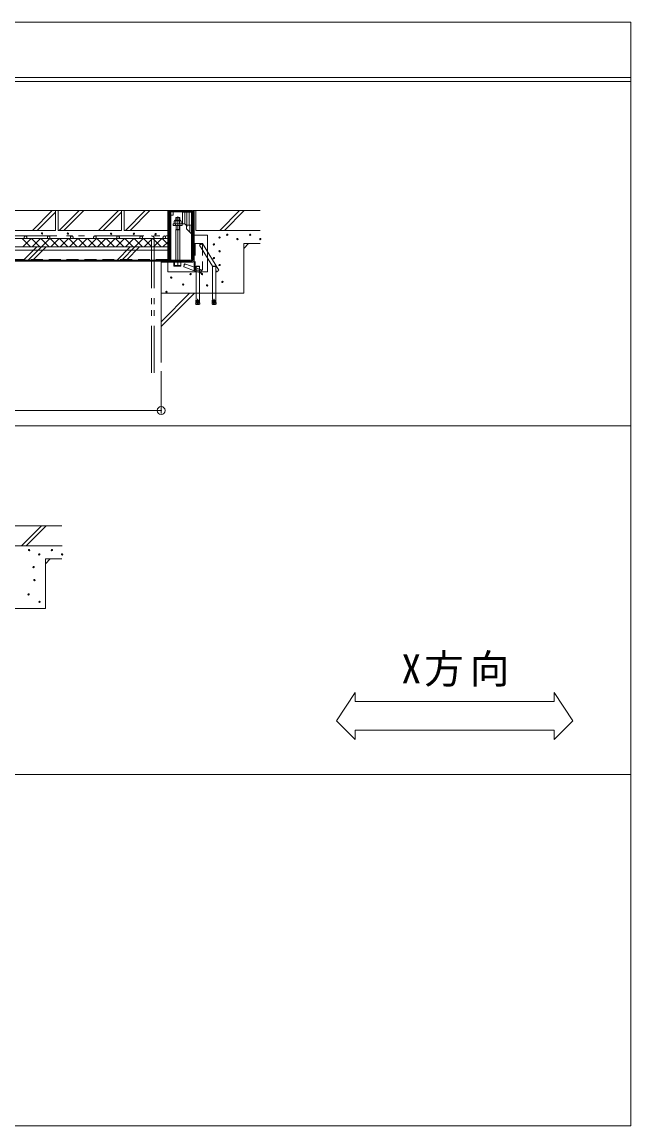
# Model space of a CAD drawing. Units: millimetres at full size; details may follow other scales. Extents: x -6208 to 7808, y -5850 to 5884.
# Drawn here: x 5965 to 7808, y -2226 to 1114 of the extents above; entities that cross this region are included whole.
import ezdxf

# ---------------------------------------------------------------- set-up
doc = ezdxf.new("R2010")
doc.units = ezdxf.units.MM
doc.header["$LTSCALE"] = 30
doc.header["$PDMODE"] = 32
doc.header["$PDSIZE"] = 24
for name, pattern in [('CHAIN1', [8, 5, -1, 1, -1]), ('CHAIN2', [12, 9, -1, 1, -1]), ('DASHED1', [1.8, 1.2, -0.6]), ('DOUBLE_CHAIN1', [8.8, 5, -1, 0.6, -0.6, 0.6, -1])]:
    doc.linetypes.add(name, pattern=pattern)
for name, color, linetype, lineweight in [('4-0', 6, 'Continuous', 5), ('4-2', 3, 'Continuous', 9), ('4-4', 7, 'Continuous', 9), ('4-6', 7, 'DASHED1', 9), ('4-7', 7, 'Continuous', 9), ('E-5', 2, 'Continuous', 9)]:
    doc.layers.add(name, color=color, linetype=linetype, lineweight=lineweight)
doc.styles.add('ＭＳ ゴシック', font='')
doc.styles.get('ＭＳ ゴシック').set_extended_font_data('MS Gothic')

msp = doc.modelspace()

# ---------------------------------------------------------------- linework, layer by layer
at = {"layer": '4-0'}
for p, q in [((5996.79, 483.65), (6056.79, 543.65)), ((6010.93, 483.65), (6066.38, 539.1)), ((6066.38, 543.65), (6066.38, 483.65)), ((6074.38, 543.65), (6074.38, 483.65)), ((6078.08, 483.65), (6138.08, 543.65)), ((6092.22, 483.65), (6152.22, 543.65)), ((6196.79, 483.65), (6256.79, 543.65)), ((6210.93, 483.65), (6266.38, 539.1)), ((6266.38, 543.65), (6266.38, 483.65)), ((6274.38, 543.65), (6274.38, 483.65)), ((6278.08, 483.65), (6338.08, 543.65)), ((6292.22, 483.65), (6352.22, 543.65)), ((6486.38, 543.65), (6686.18, 543.65)), ((6491.38, 483.65), (6491.38, 543.65)), ((6563.81, 483.65), (6623.81, 543.65)), ((6577.96, 483.65), (6637.96, 543.65)), ((6066.38, 483.65), (5874.38, 483.65)), ((6266.38, 483.65), (6074.38, 483.65)), ((6406.38, 483.65), (6274.38, 483.65)), ((6491.38, 483.65), (6686.18, 483.65)), ((6686.38, 483.65), (6586.38, 483.65)), ((6406.38, 458.65), (5058.38, 458.65)), ((5965.59, 458.65), (5990.59, 433.65)), ((5967.55, 433.65), (5992.55, 458.65)), ((5993.88, 458.65), (6018.88, 433.65)), ((5995.83, 433.65), (6020.83, 458.65)), ((6022.16, 458.65), (6047.16, 433.65)), ((6024.12, 433.65), (6049.12, 458.65)), ((6050.45, 458.65), (6075.45, 433.65)), ((6052.4, 433.65), (6077.4, 458.65)), ((6078.73, 458.65), (6103.73, 433.65)), ((6080.69, 433.65), (6105.69, 458.65)), ((6107.02, 458.65), (6132.02, 433.65)), ((6108.97, 433.65), (6133.97, 458.65)), ((6135.3, 458.65), (6160.3, 433.65)), ((6137.26, 433.65), (6162.26, 458.65)), ((6163.58, 458.65), (6188.58, 433.65)), ((6165.54, 433.65), (6190.54, 458.65)), ((6191.87, 458.65), (6216.87, 433.65)), ((6193.82, 433.65), (6218.82, 458.65)), ((6220.15, 458.65), (6245.15, 433.65)), ((6222.11, 433.65), (6247.11, 458.65)), ((6248.44, 458.65), (6273.44, 433.65)), ((6250.39, 433.65), (6275.39, 458.65)), ((6276.72, 458.65), (6301.72, 433.65)), ((6278.68, 433.65), (6303.68, 458.65)), ((6305.01, 458.65), (6330.01, 433.65)), ((6306.96, 433.65), (6331.96, 458.65)), ((6333.29, 458.65), (6358.29, 433.65)), ((6335.25, 433.65), (6360.25, 458.65)), ((6361.57, 458.65), (6386.57, 433.65)), ((6363.53, 433.65), (6388.53, 458.65)), ((6389.86, 458.65), (6406.38, 442.12)), ((6391.81, 433.65), (6406.38, 448.21)), ((6636.38, 443.65), (6686.18, 443.65)), ((6636.38, 293.65), (6636.38, 443.65)), ((6636.38, 429.11), (6650.91, 443.65)), ((6406.38, 433.65), (5058.38, 433.65)), ((5969.98, 393.65), (6009.98, 433.65)), ((5984.12, 393.65), (6024.12, 433.65)), ((5998.26, 393.65), (6038.26, 433.65)), ((6252.82, 393.65), (6292.82, 433.65)), ((6266.96, 393.65), (6306.96, 433.65)), ((6281.1, 393.65), (6321.1, 433.65)), ((6386.38, 387.15), (6386.38, 83.46)), ((6386.38, 193.26), (6486.77, 293.65)), ((6386.38, 207.4), (6472.63, 293.65)), ((6636.38, 293.65), (6386.81, 293.65)), ((5886.38, -410.32), (6086.18, -410.32)), ((5963.81, -470.32), (6023.81, -410.32)), ((5977.96, -470.32), (6037.96, -410.32)), ((5891.38, -470.32), (6086.18, -470.32)), ((6086.38, -470.32), (5986.38, -470.32)), ((6036.38, -510.32), (6086.18, -510.32)), ((6036.38, -660.32), (6036.38, -510.32)), ((6036.38, -524.85), (6050.91, -510.32)), ((6036.38, -660.32), (5786.81, -660.32))]:
    msp.add_line(p, q, dxfattribs=at)
for centre in [(6025.74, 474.49), (6104.11, 474.03), (6234.7, 473.44), (6303.9, 473.44), (6369.37, 472.28), (6586.45, 470.3), (6655.65, 470.3), (6545.96, 441.31), (6563.24, 462.12), (6617.29, 457.5), (6686.49, 457.5), (6545.96, 399.68), (6563.24, 420.5), (6563.24, 378.87), (6417.11, 340.68), (6452.98, 319.65), (6525.36, 317.17), (6571.76, 327.69), (6402.26, 297.68), (5986.45, -483.67), (6017.29, -496.46), (6055.65, -483.67), (6086.49, -496.46), (6000.36, -534.94), (6002.83, -574.12), (5985.24, -617.76), (6018.65, -640.03)]:
    msp.add_circle(centre, 2, dxfattribs=at)
at = {"layer": '4-0', "color": 7, "linetype": 'DOUBLE_CHAIN1', "lineweight": 9}
for centre in [(5975.88, 462.65), (6045.88, 462.65), (6115.88, 462.65), (6185.88, 462.65), (6255.88, 462.65), (6325.88, 462.65), (6395.88, 462.65)]:
    msp.add_circle(centre, 4, dxfattribs=at)
at = {"layer": '4-2'}
for p, q in [((6481.38, 543.65), (5055.38, 543.65)), ((6475.38, 393.65), (5061.38, 393.65)), ((6475.38, 390.65), (5061.38, 390.65)), ((6346.38, 393.65), (6346.38, 390.65)), ((6376.38, 393.65), (6376.38, 390.65))]:
    msp.add_line(p, q, dxfattribs=at)
at = {"layer": '4-4'}
for p, q in [((6386.38, -70.38), (6386.38, 57.31)), ((5136.38, -61.38), (6386.38, -61.38))]:
    msp.add_line(p, q, dxfattribs=at)
msp.add_point((6386.38, -61.38), dxfattribs=at)
at = {"layer": '4-6', "linetype": 'DOUBLE_CHAIN1'}
for p, q in [((5128.38, 466.65), (6406.38, 466.65)), ((6357.38, 458.65), (6357.38, 52.18)), ((6365.38, 458.65), (6365.38, 52.18))]:
    msp.add_line(p, q, dxfattribs=at)
msp.add_arc((6357.38, 458.65), 8, 0, 90, dxfattribs=at)
at = {"layer": '4-7', "color": 3}
for p, q in [((6406.38, 393.65), (6406.38, 543.65)), ((6409.38, 393.65), (6409.38, 543.65)), ((6478.38, 396.65), (6478.38, 543.65)), ((6481.38, 396.65), (6481.38, 543.65)), ((6481.38, 473.65), (6478.38, 473.65)), ((6425.38, 393.65), (6425.38, 390.65))]:
    msp.add_line(p, q, dxfattribs=at)
at = {"layer": '4-7', "color": 6, "lineweight": 5}
for p, q in [((6409.88, 542.65), (6477.88, 542.65)), ((6450.84, 539.65), (6477.88, 539.65)), ((6477.88, 542.65), (6477.88, 539.65)), ((6437.38, 390.65), (6476.38, 390.65)), ((6437.38, 390.15), (6437.38, 390.64)), ((6437.38, 390.15), (6476.38, 390.15)), ((6476.38, 390.15), (6476.38, 390.65))]:
    msp.add_line(p, q, dxfattribs=at)
at = {"layer": '4-7'}
for p, q in [((6412.38, 539.65), (6415.38, 539.65)), ((6412.38, 539.65), (6412.38, 393.65)), ((6415.38, 539.65), (6415.38, 393.65)), ((6422.88, 539.65), (6422.88, 529.65)), ((6422.88, 539.65), (6477.88, 539.65)), ((6477.88, 538.2), (6477.88, 539.65)), ((6409.88, 529.65), (6412.38, 529.65)), ((6411.38, 519.65), (6412.38, 519.65)), ((6415.38, 529.65), (6422.88, 529.65)), ((6473.38, 499.15), (6473.38, 478.65)), ((6542.18, 375.08), (6502.8, 438.58)), ((6561.22, 363.36), (6511.3, 443.85)), ((6412.38, 393.65), (6430.38, 393.65)), ((6491.99, 359.52), (6454.52, 373.3)), ((6491.99, 370.17), (6457.97, 382.69)), ((6491.99, 374.43), (6492.99, 375.43)), ((6501.99, 374.43), (6491.99, 374.43)), ((6491.99, 293.65), (6491.99, 374.43)), ((6500.99, 375.43), (6492.99, 375.43)), ((6501.99, 374.43), (6500.99, 375.43)), ((6501.99, 374.43), (6501.99, 293.65)), ((6541.53, 374.43), (6542.53, 375.43)), ((6541.53, 374.43), (6544.43, 374.43)), ((6541.53, 374.43), (6541.53, 293.65)), ((6542.53, 375.43), (6550.53, 375.43)), ((6551.53, 374.43), (6551.53, 362.97)), ((6508.72, 364.02), (6501.99, 366.49)), ((6505.27, 354.63), (6501.99, 355.84)), ((6551.53, 362.97), (6551.53, 293.65)), ((6552.72, 358.09), (6551.53, 360))]:
    msp.add_line(p, q, dxfattribs=at)
at = {"layer": '4-7', "color": 6, "linetype": 'DASHED1', "lineweight": 5}
for p, q in [((6440.88, 542.65), (6440.88, 539.65)), ((6446.88, 542.65), (6446.88, 539.65))]:
    msp.add_line(p, q, dxfattribs=at)
at = {"layer": '4-7', "color": 2}
for p, q in [((6450.68, 503.65), (6450.68, 537.79)), ((6457.61, 503.65), (6457.61, 537.79)), ((6471.45, 500.5), (6471.45, 537.79)), ((6478.38, 500.5), (6478.38, 537.79)), ((6483.38, 543.65), (6486.38, 543.65)), ((6483.38, 393.15), (6483.38, 543.65)), ((6486.38, 393.15), (6486.38, 543.65)), ((6422.38, 503.65), (6422.38, 498.65)), ((6422.38, 503.65), (6450.38, 503.65)), ((6450.38, 498.65), (6450.38, 503.65)), ((6422.38, 498.65), (6450.38, 498.65)), ((6474.92, 499.15), (6462.88, 499.15)), ((6483.38, 468.65), (6486.38, 468.65)), ((6386.38, 390.15), (6386.38, 387.15)), ((6480.38, 390.15), (6386.38, 390.15)), ((6480.38, 387.15), (6386.38, 387.15))]:
    msp.add_line(p, q, dxfattribs=at)
at = {"layer": '4-7', "color": 2, "linetype": 'CHAIN2'}
msp.add_line((6464.53, 493.93), (6464.53, 544.36), dxfattribs=at)
at = {"layer": '4-7', "linetype": 'DASHED1'}
for p, q in [((6412.38, 532.65), (6415.38, 532.65)), ((6412.38, 519.15), (6415.38, 519.15)), ((6486.38, 443.65), (6486.38, 363.65)), ((6511.38, 443.65), (6486.38, 443.65)), ((6489.38, 443.65), (6489.38, 363.65)), ((6511.38, 443.65), (6511.38, 363.65)), ((6501.99, 366.49), (6491.99, 370.17)), ((6486.38, 363.65), (6511.38, 363.65)), ((6501.99, 355.84), (6491.99, 359.52)), ((6491.31, 267.86), (6491.11, 265.61)), ((6491.31, 267.86), (6495.79, 267.46)), ((6491.57, 270.84), (6491.37, 268.6)), ((6491.51, 267.84), (6491.37, 268.6)), ((6491.37, 268.6), (6495.86, 268.2)), ((6491.57, 270.84), (6496.05, 270.45)), ((6491.77, 270.83), (6491.64, 271.59)), ((6491.99, 293.65), (6491.99, 275.63)), ((6496.49, 275.43), (6495.17, 260.49)), ((6497.49, 275.43), (6496.49, 275.43)), ((6497.49, 275.43), (6498.81, 260.49)), ((6502.42, 270.84), (6497.93, 270.45)), ((6502.61, 268.6), (6498.13, 268.2)), ((6502.68, 267.86), (6498.2, 267.46)), ((6501.99, 293.65), (6501.99, 275.63)), ((6502.22, 270.83), (6502.35, 271.59)), ((6502.42, 270.84), (6502.61, 268.6)), ((6502.48, 267.84), (6502.61, 268.6)), ((6502.68, 267.86), (6502.88, 265.61)), ((6540.85, 267.86), (6540.65, 265.61)), ((6540.85, 267.86), (6545.33, 267.46)), ((6541.11, 270.84), (6540.91, 268.6)), ((6540.91, 268.6), (6545.4, 268.2)), ((6541.05, 267.84), (6540.91, 268.6)), ((6541.11, 270.84), (6545.59, 270.45)), ((6541.53, 275.63), (6541.18, 271.59)), ((6541.18, 271.59), (6545.66, 271.19)), ((6541.31, 270.83), (6541.18, 271.59)), ((6541.53, 293.65), (6541.53, 275.63)), ((6546.03, 275.43), (6544.71, 260.49)), ((6547.03, 275.43), (6546.03, 275.43)), ((6547.03, 275.43), (6548.35, 260.49)), ((6551.89, 271.59), (6547.41, 271.19)), ((6551.96, 270.84), (6547.47, 270.45)), ((6552.16, 268.6), (6547.67, 268.2)), ((6552.22, 267.86), (6547.74, 267.46)), ((6551.53, 293.65), (6551.53, 275.63)), ((6551.53, 275.63), (6551.89, 271.59)), ((6551.76, 270.83), (6551.89, 271.59)), ((6551.96, 270.84), (6552.16, 268.6)), ((6552.02, 267.84), (6552.16, 268.6)), ((6552.22, 267.86), (6552.42, 265.61)), ((6491.24, 264.85), (6491.11, 265.61)), ((6491.11, 265.61), (6495.59, 265.22)), ((6492.24, 260.28), (6492.24, 259.88)), ((6501.74, 260.28), (6492.24, 260.28)), ((6501.74, 259.88), (6492.24, 259.88)), ((6493.04, 260.68), (6493.04, 260.28)), ((6499.52, 259.28), (6494.46, 259.28)), ((6495.55, 264.78), (6498.43, 264.78)), ((6502.88, 265.61), (6498.4, 265.22)), ((6500.94, 260.68), (6500.94, 260.28)), ((6501.74, 260.28), (6501.74, 259.88)), ((6502.75, 264.85), (6502.88, 265.61)), ((6540.58, 264.87), (6540.23, 260.88)), ((6540.23, 260.88), (6544.71, 260.49)), ((6545.07, 264.47), (6540.58, 264.87)), ((6540.65, 265.61), (6545.13, 265.22)), ((6540.78, 264.85), (6540.65, 265.61)), ((6551.28, 260.28), (6541.78, 260.28)), ((6541.78, 260.28), (6541.78, 259.88)), ((6551.28, 259.88), (6541.78, 259.88)), ((6542.58, 260.68), (6542.58, 260.28)), ((6549.06, 259.28), (6544, 259.28)), ((6545.09, 264.78), (6547.97, 264.78)), ((6552.42, 265.61), (6547.94, 265.22)), ((6548.35, 260.49), (6552.84, 260.88)), ((6550.48, 260.68), (6550.48, 260.28)), ((6551.28, 260.28), (6551.28, 259.88)), ((6552.29, 264.85), (6552.42, 265.61))]:
    msp.add_line(p, q, dxfattribs=at)
at = {"layer": '4-7', "color": 5, "lineweight": 5}
for p, q in [((6425.43, 511.8), (6425.43, 503.65)), ((6447.33, 503.65), (6425.43, 503.65)), ((6444.59, 512.65), (6428.17, 512.65)), ((6443.83, 514.25), (6428.93, 514.25)), ((6430.91, 511.8), (6430.91, 503.65)), ((6441.86, 511.8), (6441.86, 503.65)), ((6447.33, 511.8), (6447.33, 503.65)), ((6406.38, 423.65), (5068.38, 423.65))]:
    msp.add_line(p, q, dxfattribs=at)
at = {"layer": '4-7', "color": 2, "linetype": 'DASHED1'}
for p, q in [((6429.88, 498.65), (6429.88, 503.65)), ((6442.88, 498.65), (6442.88, 503.65))]:
    msp.add_line(p, q, dxfattribs=at)
at = {"layer": '4-7', "color": 4}
for p, q in [((6431.33, 522.15), (6430.38, 521.2)), ((6430.38, 521.2), (6442.38, 521.2)), ((6430.38, 514.25), (6430.38, 521.2)), ((6431.33, 522.15), (6441.44, 522.15)), ((6431.33, 514.25), (6431.33, 522.15)), ((6442.38, 521.2), (6441.44, 522.15)), ((6441.44, 514.25), (6441.44, 522.15)), ((6442.38, 514.25), (6442.38, 521.2)), ((6431.33, 486.15), (6430.38, 485.2)), ((6430.38, 485.2), (6442.38, 485.2)), ((6430.38, 387.15), (6430.38, 485.2)), ((6431.33, 486.15), (6431.33, 498.65)), ((6441.44, 486.15), (6431.33, 486.15)), ((6441.44, 486.15), (6441.44, 498.65)), ((6441.44, 486.15), (6442.38, 485.2)), ((6442.38, 387.15), (6442.38, 485.2)), ((6426.9, 377.15), (6426.9, 387.15))]:
    msp.add_line(p, q, dxfattribs=at)
at = {"layer": '4-7', "color": 4, "linetype": 'CHAIN1'}
msp.add_line((6436.38, 375.29), (6436.38, 529.88), dxfattribs=at)
at = {"layer": '4-7', "color": 1, "lineweight": 5}
for p, q in [((6458.38, 503.65), (6463.38, 498.65)), ((6442.38, 498.65), (6450.38, 498.65)), ((6442.38, 387.15), (6442.38, 498.65)), ((6463.38, 498.65), (6463.38, 488.65)), ((6480.38, 471.65), (6463.38, 488.65)), ((6483.38, 471.65), (6480.38, 471.65)), ((6483.38, 471.65), (6483.38, 468.65)), ((6483.38, 468.65), (6526.38, 468.65)), ((6526.38, 358.65), (6526.38, 468.65)), ((6426.38, 387.15), (6406.38, 387.15)), ((6406.38, 387.15), (6406.38, 358.65)), ((6424.38, 387.15), (6424.38, 375.15)), ((6446.38, 375.15), (6424.38, 375.15)), ((6442.38, 387.15), (6446.38, 387.15)), ((6446.38, 375.15), (6446.38, 387.15)), ((6491.99, 358.65), (6406.38, 358.65)), ((6526.38, 358.65), (6507.19, 358.65))]:
    msp.add_line(p, q, dxfattribs=at)
at = {"layer": '4-7', "color": 5, "linetype": 'DASHED1', "lineweight": 5}
msp.add_line((6406.38, 395.95), (5123.38, 395.95), dxfattribs=at)
at = {"layer": '4-7', "color": 2, "linetype": 'CHAIN1'}
msp.add_line((6436.38, 384.04), (6436.38, 393.26), dxfattribs=at)
at = {"layer": '4-7', "color": 1, "linetype": 'DASHED1', "lineweight": 5}
msp.add_line((6507.19, 358.65), (6491.99, 358.65), dxfattribs=at)
at = {"layer": '4-7', "color": 6, "lineweight": 5}
msp.add_lwpolyline([(6409.88, 542.65), (6409.88, 539.65), (6450.84, 539.65)], dxfattribs=at)
at = {"layer": '4-7', "color": 2}
msp.add_lwpolyline([(6474.92, 539.15), (6473.38, 539.15), (6454.15, 539.15)], dxfattribs=at)
at = {"layer": '4-7'}
for points in [[(6409.88, 529.65), (6409.88, 521.15), (6411.38, 519.65)], [(6544.43, 374.43), (6551.53, 374.43), (6550.53, 375.43)]]:
    msp.add_lwpolyline(points, dxfattribs=at)
at = {"layer": '4-7', "color": 1, "lineweight": 5}
msp.add_lwpolyline([(6458.38, 503.65), (6450.38, 503.65), (6450.38, 498.65)], dxfattribs=at)
at = {"layer": '4-7', "color": 4}
msp.add_lwpolyline([(6426.9, 377.15), (6445.9, 377.15), (6445.9, 387.15)], dxfattribs=at)
at = {"layer": '4-7', "linetype": 'DASHED1'}
for points in [[(6491.99, 275.63), (6491.64, 271.59), (6496.12, 271.19)], [(6501.99, 275.63), (6502.35, 271.59), (6497.87, 271.19)], [(6495.53, 264.47), (6491.04, 264.87), (6490.69, 260.88), (6495.17, 260.49)], [(6498.46, 264.47), (6502.94, 264.87), (6503.3, 260.88), (6498.81, 260.49)], [(6548, 264.47), (6552.48, 264.87), (6552.84, 260.88)]]:
    msp.add_lwpolyline(points, dxfattribs=at)
at = {"layer": '4-7', "color": 6, "lineweight": 5}
for centre in [(6475.36, 351.48), (6509.96, 351.48)]:
    msp.add_circle(centre, 2, dxfattribs=at)
at = {"layer": '4-7', "color": 2}
for centre, radius, start, end in [((6454.15, 534.05), 5.1, 47.22217, 132.77783), ((6464.53, 520.81), 18.34, 67.81938, 112.18069), ((6474.92, 534.05), 5.1, 47.22217, 132.77783), ((6464.53, 517.48), 18.34, 264.57952, 292.18062), ((6474.92, 504.25), 5.1, 227.22217, 312.77783), ((6480.38, 393.15), 3, 270, 0), ((6480.38, 393.15), 6, 270, 0)]:
    msp.add_arc(centre, radius, start, end, dxfattribs=at)
at = {"layer": '4-7', "color": 5, "lineweight": 5}
for centre, radius, start, end in [((6428.17, 507.79), 4.85, 55.64641, 124.35359), ((6428.93, 512.55), 1.7, 90, 180), ((6436.38, 494.51), 18.14, 72.42847, 107.57153), ((6444.59, 507.79), 4.85, 55.64641, 124.35359), ((6443.83, 512.55), 1.7, 0, 90)]:
    msp.add_arc(centre, radius, start, end, dxfattribs=at)
at = {"layer": '4-7'}
for centre, start, end in [((6506.4, 437.53), 79.99335, 163.614), ((6510.65, 440.16), 79.99335, 163.61336), ((6507.7, 444.91), 259.99335, 343.61335), ((6458.01, 374.68), 117.99335, 201.61399), ((6459.73, 379.37), 117.99335, 201.61336), ((6454.49, 381.3), 297.99335, 21.61336), ((6508.75, 356.01), 117.99335, 201.61336), ((6503.51, 357.94), 297.99335, 21.61336), ((6505.23, 362.64), 297.99335, 21.61336), ((6556.31, 357.03), 79.99335, 163.61336), ((6553.37, 361.78), 259.99335, 343.61336), ((6557.62, 364.42), 259.99335, 343.61336)]:
    msp.add_arc(centre, 3.75, start, end, dxfattribs=at)
at = {"layer": '4-7', "color": 4}
for centre in [(6431.62, 390.91), (6441.14, 390.91)]:
    msp.add_arc(centre, 13.77, 249.77852, 290.22147, dxfattribs=at)
at = {"layer": '4-7', "color": 3}
for radius in [6, 3]:
    msp.add_arc((6475.38, 396.65), radius, 270, 0, dxfattribs=at)
at = {"layer": '4-7', "linetype": 'DASHED1'}
for centre, start, end in [((6496.99, 273.05), 250.16664, 259.59018), ((6496.99, 273.05), 280.40982, 289.83336), ((6546.53, 273.05), 250.16664, 259.59018), ((6546.53, 273.05), 280.40982, 289.83336)]:
    msp.add_arc(centre, 14, start, end, dxfattribs=at)
at = {"layer": 'E-5', "color": 7}
for p, q in [((2588.07, 1113.79), (7808.07, 1113.79)), ((7808.07, 1113.79), (7808.07, -2225.63)), ((2588.07, 945.79), (7808.07, 945.79)), ((2588.07, 933.79), (7808.07, 933.79)), ((2588.07, -107.42), (7808.07, -107.42)), ((6917.26, -1000.19), (6973.51, -913.94)), ((6973.51, -942.07), (6973.51, -913.94)), ((7632.2, -1000.19), (7575.95, -913.94)), ((7575.95, -942.07), (7575.95, -913.94)), ((6973.51, -942.07), (7575.95, -942.07)), ((6917.26, -1000.19), (6973.51, -1056.44)), ((7632.2, -1000.19), (7575.95, -1056.44)), ((6973.51, -1056.44), (6973.51, -1028.32)), ((6973.51, -1028.32), (7575.95, -1028.32)), ((7575.95, -1056.44), (7575.95, -1028.32)), ((2588.07, -1162.27), (7808.07, -1162.27)), ((2588.07, -2225.63), (7808.07, -2225.63))]:
    msp.add_line(p, q, dxfattribs=at)

# ---------------------------------------------------------------- texts
at = {"layer": 'E-5', "insert": (7113.48, -897.07), "char_height": 87.98, "attachment_point": 7, "style": 'ＭＳ ゴシック'}
msp.add_mtext('\\T1.15;X方向', dxfattribs=at)

doc.saveas('drawing.dxf')
